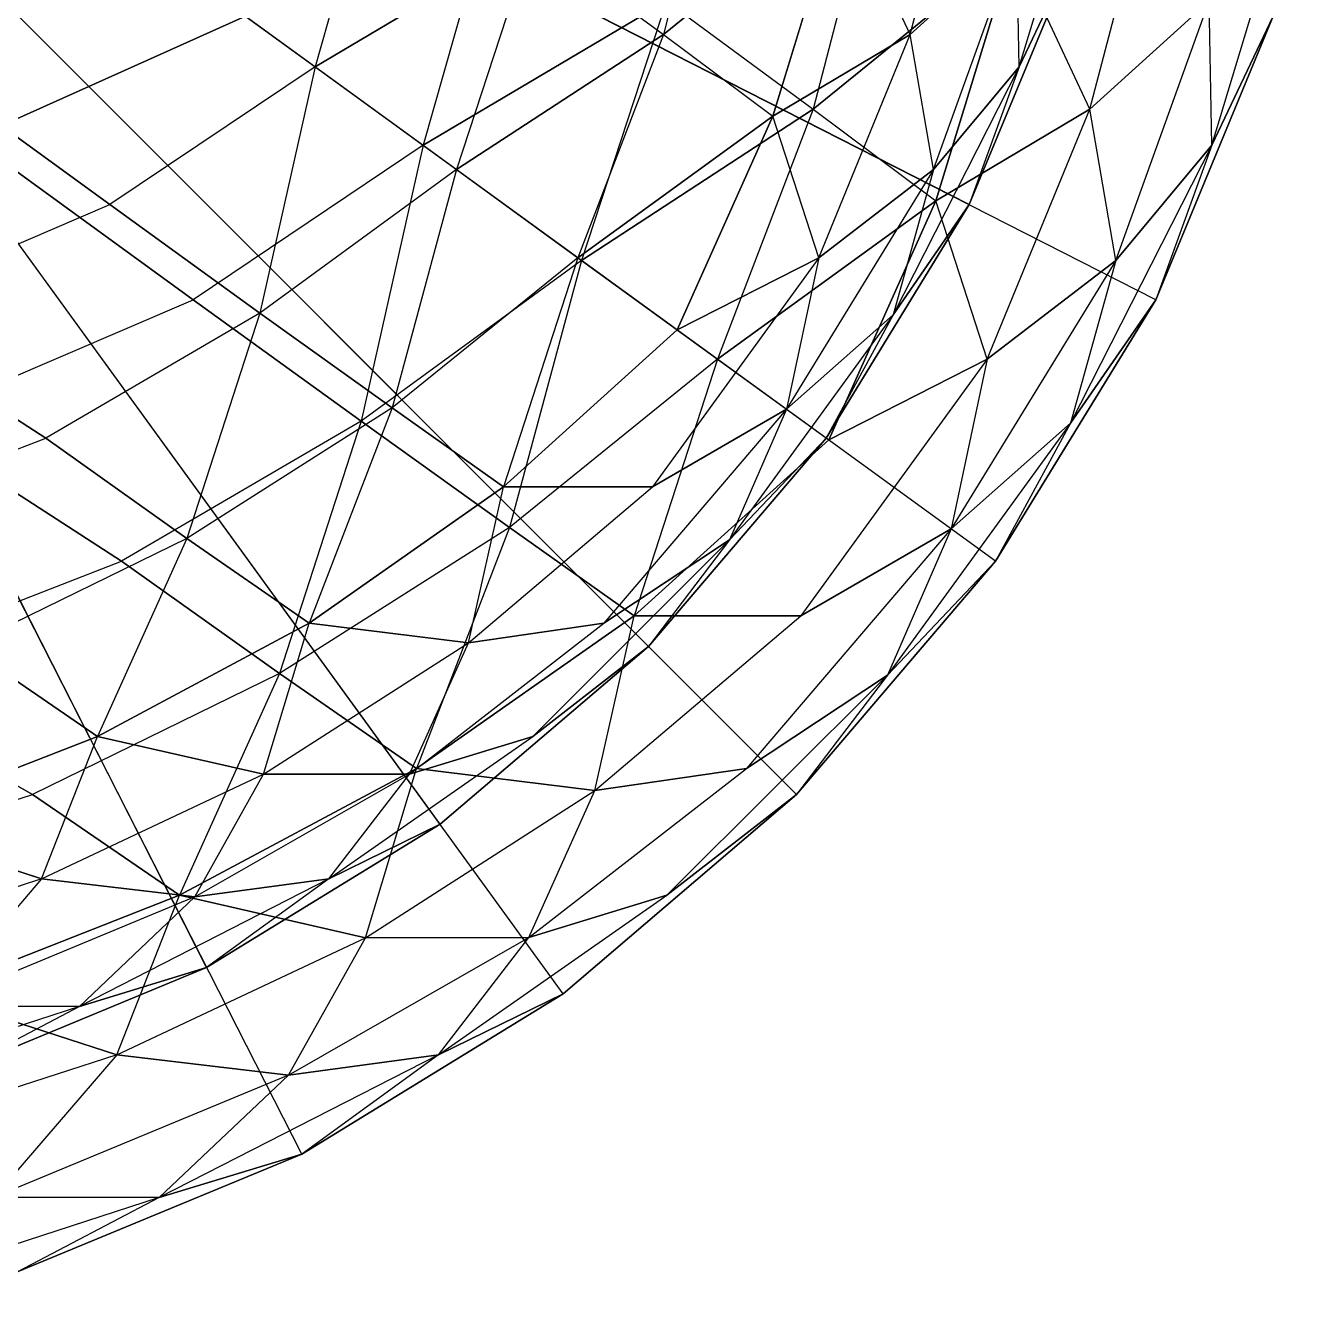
# Model space of a CAD drawing. Extents: x -140 to 778, y -205 to 202.
# Drawn here: x 340.94 to 383.84, y -202.24 to -159.29 of the extents above; entities that cross this region are included whole.
import ezdxf

# ---------------------------------------------------------------- set-up
doc = ezdxf.new("R2010")
doc.units = 0
doc.layers.add('L1', color=7, linetype='CONTINUOUS')

msp = doc.modelspace()

# ---------------------------------------------------------------- linework, layer by layer
at = {"layer": 'L1'}
for points, invisible_edges in [([(372.889862, -165.350784, -33.227821), (376.437561, -156.785904, -33.227825), (320.250183, -138.52951, -37.330921)], 136), ([(368.046021, -173.255234, -33.227821), (372.889862, -165.350784, -33.227821), (320.250183, -138.52951, -37.330921)], 136), ([(362.025269, -180.304611, -33.227821), (368.046021, -173.255234, -33.227821), (320.250183, -138.52951, -37.330921)], 136), ([(354.975861, -186.325348, -33.227821), (362.025269, -180.304611, -33.227821), (320.250183, -138.52951, -37.330921)], 136), ([(347.071411, -191.169205, -33.227821), (354.975861, -186.325348, -33.227821), (320.250183, -138.52951, -37.330921)], 136), ([(338.506561, -194.716888, -33.227825), (347.071411, -191.169205, -33.227821), (320.250183, -138.52951, -37.330921)], 136), ([(379.206635, -168.569336, -37.291504), (383.180054, -158.976669, -37.291504), (320.250183, -138.52951, -37.291508)], 136), ([(373.781525, -177.422318, -37.2915), (379.206635, -168.569336, -37.291504), (320.250183, -138.52951, -37.291508)], 136), ([(367.038269, -185.317627, -37.2915), (373.781525, -177.422318, -37.2915), (320.250183, -138.52951, -37.291508)], 136), ([(359.142975, -192.060852, -37.2915), (367.038269, -185.317627, -37.2915), (320.250183, -138.52951, -37.291508)], 136), ([(350.289978, -197.485962, -37.2915), (359.142975, -192.060852, -37.2915), (320.250183, -138.52951, -37.291508)], 136), ([(340.697327, -201.459381, -37.291504), (350.289978, -197.485962, -37.2915), (320.250183, -138.52951, -37.291508)], 136), ([(358.094177, -156.32756, -49.592453), (364.585968, -151.622452, -47.653816), (362.535278, -159.595856, -47.139702)], 8), ([(364.585968, -151.622452, -47.653816), (368.592896, -154.673813, -44.944466), (362.535278, -159.595856, -47.139702)], 8), ([(370.890717, -159.595856, -41.837986), (368.592896, -154.673813, -44.944466), (372.980377, -151.622437, -42.327354)], 8), ([(374.49881, -156.32756, -39.183342), (370.890717, -159.595856, -41.837986), (372.980377, -151.622437, -42.327354)], 8), ([(339.52887, -152.536316, -54.427734), (345.37793, -156.785904, -52.935871), (337.10379, -160.491989, -53.694962)], 8), ([(345.37793, -156.785904, -52.935871), (353.033325, -152.630295, -51.691498), (350.74649, -160.686386, -51.067146)], 8), ([(353.033325, -152.630295, -51.691498), (358.094177, -156.32756, -49.592453), (350.74649, -160.686386, -51.067146)], 8), ([(374.576263, -160.686386, -35.94659), (374.49881, -156.32756, -39.183342), (377.02301, -152.630295, -36.469501)], 136), ([(376.437561, -156.785904, -33.227825), (374.576263, -160.686386, -35.94659), (377.02301, -152.630295, -36.469501)], 136), ([(362.635468, -158.463333, -53.656132), (369.906281, -153.193604, -51.717499), (367.609497, -162.123825, -51.203384)], 8), ([(369.906281, -153.193604, -51.717499), (374.394012, -156.61113, -49.008144), (367.609497, -162.123825, -51.203384)], 8), ([(376.96759, -162.123825, -45.901665), (374.394012, -156.61113, -49.008144), (379.308014, -153.193604, -46.391037)], 8), ([(381.008667, -158.463333, -43.247025), (376.96759, -162.123825, -45.901665), (379.308014, -153.193604, -46.391037)], 8), ([(341.842346, -154.217133, -58.491413), (339.126251, -163.127487, -57.75864), (332.112244, -157.970581, -59.044163)], 8), ([(341.842346, -154.217133, -58.491413), (348.39328, -158.976669, -56.99955), (339.126251, -163.127487, -57.75864)], 8), ([(348.39328, -158.976669, -56.99955), (356.967316, -154.322388, -55.755177), (354.406036, -163.345215, -55.130825)], 8), ([(356.967316, -154.322388, -55.755177), (362.635468, -158.463333, -53.656132), (354.406036, -163.345215, -55.130825)], 8), ([(381.095428, -163.345215, -40.010273), (381.008667, -158.463333, -43.247025), (383.835754, -154.322388, -40.53318)], 136), ([(383.180054, -158.976669, -37.291504), (381.095428, -163.345215, -40.010273), (383.835754, -154.322388, -40.53318)], 136), ([(362.535278, -159.595856, -47.139702), (368.592896, -154.673813, -44.944466), (366.236145, -162.359314, -44.373272)], 8), ([(370.890717, -159.595856, -41.837986), (366.236145, -162.359314, -44.373272), (368.592896, -154.673813, -44.944466)], 8), ([(350.74649, -160.686386, -51.067146), (358.094177, -156.32756, -49.592453), (355.531891, -164.163177, -48.857296)], 8), ([(358.094177, -156.32756, -49.592453), (362.535278, -159.595856, -47.139702), (355.531891, -164.163177, -48.857296)], 8), ([(371.676178, -164.163177, -38.613373), (370.890717, -159.595856, -41.837986), (374.49881, -156.32756, -39.183342)], 136), ([(374.576263, -160.686386, -35.94659), (371.676178, -164.163177, -38.613373), (374.49881, -156.32756, -39.183342)], 136), ([(343.791351, -165.350784, -51.691498), (337.10379, -160.491989, -53.694962), (345.37793, -156.785904, -52.935871)], 8), ([(345.37793, -156.785904, -52.935871), (350.74649, -160.686386, -51.067146), (343.791351, -165.350784, -51.691498)], 8), ([(367.609497, -162.123825, -51.203384), (374.394012, -156.61113, -49.008144), (371.754486, -165.218903, -48.436951)], 8), ([(376.96759, -162.123825, -45.901665), (371.754486, -165.218903, -48.436951), (374.394012, -156.61113, -49.008144)], 8), ([(374.576263, -160.686386, -35.94659), (376.437561, -156.785904, -33.227825), (372.889862, -165.350784, -33.227821)], 136), ([(354.406036, -163.345215, -55.130825), (362.635468, -158.463333, -53.656132), (359.765686, -167.239227, -52.920975)], 8), ([(362.635468, -158.463333, -53.656132), (367.609497, -162.123825, -51.203384), (359.765686, -167.239227, -52.920975)], 8), ([(377.84729, -167.239227, -42.677052), (376.96759, -162.123825, -45.901665), (381.008667, -158.463333, -43.247025)], 8), ([(381.095428, -163.345215, -40.010273), (377.84729, -167.239227, -42.677052), (381.008667, -158.463333, -43.247025)], 136), ([(346.616302, -168.569336, -55.755177), (339.126251, -163.127487, -57.75864), (348.39328, -158.976669, -56.99955)], 8), ([(348.39328, -158.976669, -56.99955), (354.406036, -163.345215, -55.130825), (346.616302, -168.569336, -55.755177)], 8), ([(381.095428, -163.345215, -40.010273), (383.180054, -158.976669, -37.291504), (379.206635, -168.569336, -37.291504)], 136), ([(355.531891, -164.163177, -48.857296), (362.535278, -159.595856, -47.139702), (359.642609, -167.149796, -46.348572)], 8), ([(362.535278, -159.595856, -47.139702), (366.236145, -162.359314, -44.373272), (359.642609, -167.149796, -46.348572)], 8), ([(367.792664, -167.149796, -41.177166), (366.236145, -162.359314, -44.373272), (370.890717, -159.595856, -41.837986)], 8), ([(371.676178, -164.163177, -38.613373), (367.792664, -167.149796, -41.177166), (370.890717, -159.595856, -41.837986)], 8), ([(335.157501, -169.067474, -52.17968), (337.10379, -160.491989, -53.694962), (343.791351, -165.350784, -51.691498)], 8), ([(350.74649, -160.686386, -51.067146), (348.871552, -169.021423, -49.592457), (343.791351, -165.350784, -51.691498)], 8), ([(350.74649, -160.686386, -51.067146), (355.531891, -164.163177, -48.857296), (348.871552, -169.021423, -49.592457)], 8), ([(371.676178, -164.163177, -38.613373), (374.576263, -160.686386, -35.94659), (370.312866, -169.081772, -36.017479)], 136), ([(374.576263, -160.686386, -35.94659), (372.889862, -165.350784, -33.227821), (370.312866, -169.081772, -36.017479)], 136), ([(359.642609, -167.149796, -46.348572), (366.236145, -162.359314, -44.373272), (363.000061, -169.589142, -43.588955)], 8), ([(359.765686, -167.239227, -52.920975), (367.609497, -162.123825, -51.203384), (364.36972, -170.584244, -50.412254)], 8), ([(367.792664, -167.149796, -41.177166), (363.000061, -169.589142, -43.588955), (366.236145, -162.359314, -44.373272)], 8), ([(367.609497, -162.123825, -51.203384), (371.754486, -165.218903, -48.436951), (364.36972, -170.584244, -50.412254)], 8), ([(373.497772, -170.584244, -45.240849), (371.754486, -165.218903, -48.436951), (376.96759, -162.123825, -45.901665)], 8), ([(377.84729, -167.239227, -42.677052), (373.497772, -170.584244, -45.240849), (376.96759, -162.123825, -45.901665)], 8), ([(336.946381, -172.73204, -56.243362), (339.126251, -163.127487, -57.75864), (346.616302, -168.569336, -55.755177)], 8), ([(354.406036, -163.345215, -55.130825), (352.306152, -172.68045, -53.656132), (346.616302, -168.569336, -55.755177)], 8), ([(354.406036, -163.345215, -55.130825), (359.765686, -167.239227, -52.920975), (352.306152, -172.68045, -53.656132)], 8), ([(377.84729, -167.239227, -42.677052), (381.095428, -163.345215, -40.010273), (376.320404, -172.748047, -40.081158)], 136), ([(381.095428, -163.345215, -40.010273), (379.206635, -168.569336, -37.291504), (376.320404, -172.748047, -40.081158)], 136), ([(355.531891, -164.163177, -48.857296), (353.352264, -172.235184, -47.139698), (348.871552, -169.021423, -49.592457)], 8), ([(355.531891, -164.163177, -48.857296), (359.642609, -167.149796, -46.348572), (353.352264, -172.235184, -47.139698)], 8), ([(367.792664, -167.149796, -41.177166), (371.676178, -164.163177, -38.613373), (366.701569, -172.278442, -38.684216)], 136), ([(371.676178, -164.163177, -38.613373), (370.312866, -169.081772, -36.017479), (366.701569, -172.278442, -38.684216)], 136), ([(341.625122, -173.255234, -49.992485), (335.157501, -169.067474, -52.17968), (343.791351, -165.350784, -51.691498)], 8), ([(343.791351, -165.350784, -51.691498), (348.871552, -169.021423, -49.592457), (341.625122, -173.255234, -49.992485)], 8), ([(364.36972, -170.584244, -50.412254), (371.754486, -165.218903, -48.436951), (368.130066, -173.316299, -47.652634)], 8), ([(370.312866, -169.081772, -36.017479), (372.889862, -165.350784, -33.227821), (368.046021, -173.255234, -33.227821)], 136), ([(373.497772, -170.584244, -45.240849), (368.130066, -173.316299, -47.652634), (371.754486, -165.218903, -48.436951)], 8), ([(359.765686, -167.239227, -52.920975), (357.324524, -176.279861, -51.203381), (352.306152, -172.68045, -53.656132)], 8), ([(359.642609, -167.149796, -46.348572), (357.124084, -174.90097, -44.373272), (353.352264, -172.235184, -47.139698)], 8), ([(359.642609, -167.149796, -46.348572), (363.000061, -169.589142, -43.588955), (357.124084, -174.90097, -44.373272)], 8), ([(359.765686, -167.239227, -52.920975), (364.36972, -170.584244, -50.412254), (357.324524, -176.279861, -51.203381)], 8), ([(363.000061, -169.589142, -43.588955), (367.792664, -167.149796, -41.177166), (362.161102, -174.900986, -41.177166)], 8), ([(367.792664, -167.149796, -41.177166), (366.701569, -172.278442, -38.684216), (362.161102, -174.900986, -41.177166)], 8), ([(373.497772, -170.584244, -45.240849), (377.84729, -167.239227, -42.677052), (372.275757, -176.328323, -42.747898)], 8), ([(377.84729, -167.239227, -42.677052), (376.320404, -172.748047, -40.081158), (372.275757, -176.328323, -42.747898)], 136), ([(344.190125, -177.422318, -54.056171), (336.946381, -172.73204, -56.243362), (346.616302, -168.569336, -55.755177)], 8), ([(346.616302, -168.569336, -55.755177), (352.306152, -172.68045, -53.656132), (344.190125, -177.422318, -54.056171)], 8), ([(376.320404, -172.748047, -40.081158), (379.206635, -168.569336, -37.291504), (373.781525, -177.422318, -37.2915)], 136), ([(332.661804, -176.728622, -50.218204), (335.157501, -169.067474, -52.17968), (341.625122, -173.255234, -49.992485)], 8), ([(348.871552, -169.021423, -49.592457), (346.402771, -176.649414, -47.653812), (341.625122, -173.255234, -49.992485)], 8), ([(348.871552, -169.021423, -49.592457), (353.352264, -172.235184, -47.139698), (346.402771, -176.649414, -47.653812)], 8), ([(366.701569, -172.278442, -38.684216), (370.312866, -169.081772, -36.017479), (364.777313, -176.700806, -36.017479)], 136), ([(370.312866, -169.081772, -36.017479), (368.046021, -173.255234, -33.227821), (364.777313, -176.700806, -36.017479)], 136), ([(362.161102, -174.900986, -41.177166), (357.124084, -174.90097, -44.373272), (363.000061, -169.589142, -43.588955)], 8), ([(364.36972, -170.584244, -50.412254), (361.548981, -179.265564, -48.436951), (357.324524, -176.279861, -51.203381)], 8), ([(364.36972, -170.584244, -50.412254), (368.130066, -173.316299, -47.652634), (361.548981, -179.265564, -48.436951)], 8), ([(368.130066, -173.316299, -47.652634), (373.497772, -170.584244, -45.240849), (367.19043, -179.265564, -45.240845)], 8), ([(373.497772, -170.584244, -45.240849), (372.275757, -176.328323, -42.747898), (367.19043, -179.265564, -45.240845)], 8), ([(353.352264, -172.235184, -47.139698), (350.54303, -179.517303, -44.944462), (346.402771, -176.649414, -47.653812)], 8), ([(353.352264, -172.235184, -47.139698), (357.124084, -174.90097, -44.373272), (350.54303, -179.517303, -44.944462)], 8), ([(352.306152, -172.68045, -53.656132), (349.541107, -181.223816, -51.717495), (344.190125, -177.422318, -54.056171)], 8), ([(352.306152, -172.68045, -53.656132), (357.324524, -176.279861, -51.203381), (349.541107, -181.223816, -51.717495)], 8), ([(362.161102, -174.900986, -41.177166), (366.701569, -172.278442, -38.684216), (360.520721, -179.517303, -38.613369)], 8), ([(366.701569, -172.278442, -38.684216), (364.777313, -176.700806, -36.017479), (360.520721, -179.517303, -38.613369)], 136), ([(334.151215, -181.312515, -54.281883), (336.946381, -172.73204, -56.243362), (344.190125, -177.422318, -54.056171)], 8), ([(372.275757, -176.328323, -42.747898), (376.320404, -172.748047, -40.081158), (370.120575, -181.281357, -40.081158)], 136), ([(376.320404, -172.748047, -40.081158), (373.781525, -177.422318, -37.2915), (370.120575, -181.281357, -40.081158)], 136), ([(338.932556, -180.304611, -47.88068), (332.661804, -176.728622, -50.218204), (341.625122, -173.255234, -49.992485)], 8), ([(341.625122, -173.255234, -49.992485), (346.402771, -176.649414, -47.653812), (338.932556, -180.304611, -47.88068)], 8), ([(367.19043, -179.265564, -45.240845), (361.548981, -179.265564, -48.436951), (368.130066, -173.316299, -47.652634)], 8), ([(364.777313, -176.700806, -36.017479), (368.046021, -173.255234, -33.227821), (362.025269, -180.304611, -33.227821)], 136), ([(355.934235, -180.181671, -41.837982), (350.54303, -179.517303, -44.944462), (357.124084, -174.90097, -44.373272)], 8), ([(355.934235, -180.181671, -41.837982), (357.124084, -174.90097, -44.373272), (362.161102, -174.900986, -41.177166)], 8), ([(360.520721, -179.517303, -38.613369), (355.934235, -180.181671, -41.837982), (362.161102, -174.900986, -41.177166)], 8), ([(357.324524, -176.279861, -51.203381), (354.178162, -184.435837, -49.008141), (349.541107, -181.223816, -51.717495)], 8), ([(357.324524, -176.279861, -51.203381), (361.548981, -179.265564, -48.436951), (354.178162, -184.435837, -49.008141)], 8), ([(367.19043, -179.265564, -45.240845), (372.275757, -176.328323, -42.747898), (365.35321, -184.435852, -42.677052)], 8), ([(372.275757, -176.328323, -42.747898), (370.120575, -181.281357, -40.081158), (365.35321, -184.435852, -42.677052)], 136), ([(346.402771, -176.649414, -47.653812), (343.38266, -183.349869, -45.291607), (338.932556, -180.304611, -47.88068)], 8), ([(346.402771, -176.649414, -47.653812), (350.54303, -179.517303, -44.944462), (343.38266, -183.349869, -45.291607)], 8), ([(360.520721, -179.517303, -38.613369), (364.777313, -176.700806, -36.017479), (358.110291, -183.349869, -35.94659)], 136), ([(364.777313, -176.700806, -36.017479), (362.025269, -180.304611, -33.227821), (358.110291, -183.349869, -35.94659)], 136), ([(341.174469, -185.317627, -51.944359), (334.151215, -181.312515, -54.281883), (344.190125, -177.422318, -54.056171)], 8), ([(344.190125, -177.422318, -54.056171), (349.541107, -181.223816, -51.717495), (341.174469, -185.317627, -51.944359)], 8), ([(370.120575, -181.281357, -40.081158), (373.781525, -177.422318, -37.2915), (367.038269, -185.317627, -37.2915)], 136), ([(348.996796, -184.632996, -42.327351), (343.38266, -183.349869, -45.291607), (350.54303, -179.517303, -44.944462)], 8), ([(348.996796, -184.632996, -42.327351), (350.54303, -179.517303, -44.944462), (355.934235, -180.181671, -41.837982)], 8), ([(358.110291, -183.349869, -35.94659), (353.940857, -184.623138, -39.183342), (360.520721, -179.517303, -38.613369)], 136), ([(353.940857, -184.623138, -39.183342), (355.934235, -180.181671, -41.837982), (360.520721, -179.517303, -38.613369)], 8), ([(360.216309, -185.179932, -45.901661), (354.178162, -184.435837, -49.008141), (361.548981, -179.265564, -48.436951)], 8), ([(365.35321, -184.435852, -42.677052), (360.216309, -185.179932, -45.901661), (367.19043, -179.265564, -45.240845)], 8), ([(360.216309, -185.179932, -45.901661), (361.548981, -179.265564, -48.436951), (367.19043, -179.265564, -45.240845)], 8), ([(338.932556, -180.304611, -47.88068), (343.38266, -183.349869, -45.291607), (335.779968, -186.325348, -45.408066)], 8), ([(353.940857, -184.623138, -39.183342), (348.996796, -184.632996, -42.327351), (355.934235, -180.181671, -41.837982)], 8), ([(358.110291, -183.349869, -35.94659), (362.025269, -180.304611, -33.227821), (354.975861, -186.325348, -33.227821)], 136), ([(349.541107, -181.223816, -51.717495), (346.158569, -188.728302, -49.355286), (341.174469, -185.317627, -51.944359)], 8), ([(349.541107, -181.223816, -51.717495), (354.178162, -184.435837, -49.008141), (346.158569, -188.728302, -49.355286)], 8), ([(330.823425, -188.680878, -51.944359), (334.151215, -181.312515, -54.281883), (341.174469, -185.317627, -51.944359)], 8), ([(365.35321, -184.435852, -42.677052), (370.120575, -181.281357, -40.081158), (362.653503, -188.728317, -40.010269)], 136), ([(370.120575, -181.281357, -40.081158), (367.038269, -185.317627, -37.2915), (362.653503, -188.728317, -40.010269)], 136), ([(341.486969, -188.166306, -42.635536), (335.779968, -186.325348, -45.408066), (343.38266, -183.349869, -45.291607)], 8), ([(341.486969, -188.166306, -42.635536), (343.38266, -183.349869, -45.291607), (348.996796, -184.632996, -42.327351)], 8), ([(354.975861, -186.325348, -33.227821), (351.204559, -188.166306, -36.469498), (358.110291, -183.349869, -35.94659)], 136), ([(351.204559, -188.166306, -36.469498), (353.940857, -184.623138, -39.183342), (358.110291, -183.349869, -35.94659)], 136), ([(346.671051, -188.785034, -39.631351), (341.486969, -188.166306, -42.635536), (348.996796, -184.632996, -42.327351)], 8), ([(352.446411, -190.165421, -46.391029), (346.158569, -188.728302, -49.355286), (354.178162, -184.435837, -49.008141)], 8), ([(351.204559, -188.166306, -36.469498), (346.671051, -188.785034, -39.631351), (353.940857, -184.623138, -39.183342)], 8), ([(346.671051, -188.785034, -39.631351), (348.996796, -184.632996, -42.327351), (353.940857, -184.623138, -39.183342)], 8), ([(352.446411, -190.165421, -46.391029), (354.178162, -184.435837, -49.008141), (360.216309, -185.179932, -45.901661)], 8), ([(362.653503, -188.728317, -40.010269), (357.983734, -190.154373, -43.247021), (365.35321, -184.435852, -42.677052)], 8), ([(357.983734, -190.154373, -43.247021), (360.216309, -185.179932, -45.901661), (365.35321, -184.435852, -42.677052)], 8), ([(337.643555, -192.060852, -49.471745), (330.823425, -188.680878, -51.944359), (341.174469, -185.317627, -51.944359)], 8), ([(341.174469, -185.317627, -51.944359), (346.158569, -188.728302, -49.355286), (337.643555, -192.060852, -49.471745)], 8), ([(357.983734, -190.154373, -43.247021), (352.446411, -190.165421, -46.391029), (360.216309, -185.179932, -45.901661)], 8), ([(362.653503, -188.728317, -40.010269), (367.038269, -185.317627, -37.2915), (359.142975, -192.060852, -37.2915)], 136), ([(335.779968, -186.325348, -45.408066), (341.486969, -188.166306, -42.635536), (332.244995, -191.169189, -42.635536)], 8), ([(351.204559, -188.166306, -36.469498), (354.975861, -186.325348, -33.227821), (347.071411, -191.169205, -33.227821)], 136), ([(341.486969, -188.166306, -42.635536), (337.775696, -192.467499, -39.717571), (332.244995, -191.169189, -42.635536)], 8), ([(341.486969, -188.166306, -42.635536), (346.671051, -188.785034, -39.631351), (337.775696, -192.467499, -39.717571)], 8), ([(346.671051, -188.785034, -39.631351), (351.204559, -188.166306, -36.469498), (342.766724, -192.486237, -36.555206)], 8), ([(351.204559, -188.166306, -36.469498), (347.071411, -191.169205, -33.227821), (342.766724, -192.486237, -36.555206)], 136), ([(344.0354, -194.122711, -46.699215), (337.643555, -192.060852, -49.471745), (346.158569, -188.728302, -49.355286)], 8), ([(346.671051, -188.785034, -39.631351), (342.766724, -192.486237, -36.555206), (337.775696, -192.467499, -39.717571)], 8), ([(344.0354, -194.122711, -46.699215), (346.158569, -188.728302, -49.355286), (352.446411, -190.165421, -46.391029)], 8), ([(359.142975, -192.060852, -37.2915), (354.919098, -194.122711, -40.533176), (362.653503, -188.728317, -40.010269)], 136), ([(354.919098, -194.122711, -40.533176), (357.983734, -190.154373, -43.247021), (362.653503, -188.728317, -40.010269)], 136), ([(349.841553, -194.815689, -43.69503), (344.0354, -194.122711, -46.699215), (352.446411, -190.165421, -46.391029)], 8), ([(354.919098, -194.122711, -40.533176), (349.841553, -194.815689, -43.69503), (357.983734, -190.154373, -43.247021)], 8), ([(349.841553, -194.815689, -43.69503), (352.446411, -190.165421, -46.391029), (357.983734, -190.154373, -43.247021)], 8), ([(342.766724, -192.486237, -36.555206), (347.071411, -191.169205, -33.227821), (338.506561, -194.716888, -33.227825)], 136), ([(337.643555, -192.060852, -49.471745), (344.0354, -194.122711, -46.699215), (333.684387, -197.485962, -46.699215)], 8), ([(354.919098, -194.122711, -40.533176), (359.142975, -192.060852, -37.2915), (350.289978, -197.485962, -37.2915)], 136), ([(337.775696, -192.467499, -39.717571), (342.766724, -192.486237, -36.555206), (333.748871, -195.416321, -36.55521)], 8), ([(342.766724, -192.486237, -36.555206), (338.506561, -194.716888, -33.227825), (333.748871, -195.416321, -36.55521)], 136), ([(344.0354, -194.122711, -46.699215), (339.878754, -198.940063, -43.781246), (333.684387, -197.485962, -46.699215)], 8), ([(344.0354, -194.122711, -46.699215), (349.841553, -194.815689, -43.69503), (339.878754, -198.940063, -43.781246)], 8), ([(349.841553, -194.815689, -43.69503), (354.919098, -194.122711, -40.533176), (345.468719, -198.96106, -40.618885)], 8), ([(354.919098, -194.122711, -40.533176), (350.289978, -197.485962, -37.2915), (345.468719, -198.96106, -40.618885)], 136), ([(349.841553, -194.815689, -43.69503), (345.468719, -198.96106, -40.618885), (339.878754, -198.940063, -43.781246)], 8), ([(345.468719, -198.96106, -40.618885), (350.289978, -197.485962, -37.2915), (340.697327, -201.459381, -37.291504)], 136), ([(339.878754, -198.940063, -43.781246), (345.468719, -198.96106, -40.618885), (335.368713, -202.242737, -40.618889)], 8), ([(345.468719, -198.96106, -40.618885), (340.697327, -201.459381, -37.291504), (335.368713, -202.242737, -40.618889)], 8)]:
    msp.add_3dface(points, dxfattribs=dict(at, invisible_edges=invisible_edges))

doc.saveas('drawing.dxf')
